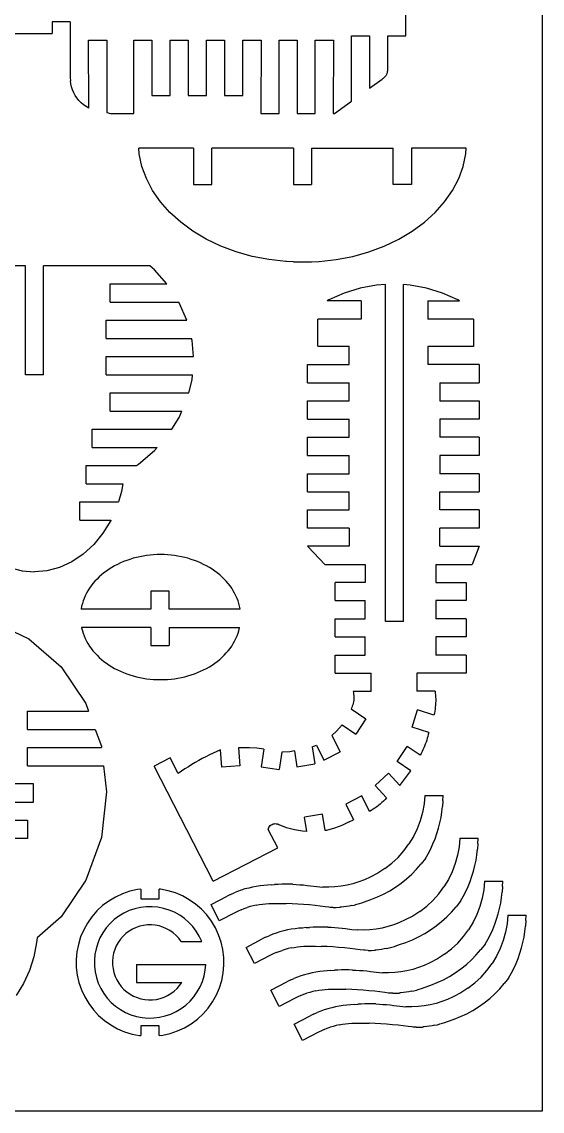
# Model space of a CAD drawing. Extents: x -2556 to 3065, y -2153 to 1951.
# Drawn here: x 2033 to 3065, y -2153 to 7 of the extents above; entities that cross this region are included whole.
import ezdxf

# ---------------------------------------------------------------- set-up
doc = ezdxf.new("R2010")
doc.units = 0
doc.header["$MEASUREMENT"] = 0
doc.layers.get('0').update_dxf_attribs({"linetype": 'CONTINUOUS'})

msp = doc.modelspace()

# ---------------------------------------------------------------- linework, layer by layer
for p, q in [((3065.4, 1951.1), (3065.4, -2152.7)), ((2795, -21.3), (2795, 42.5)), ((2129.6, 6.5), (2093.6, 6.5)), ((2093.6, 6.5), (2093.6, -16.6)), ((2129.6, 6.5), (2129.6, -103.9)), ((2020.2, -16.6), (2093.6, -16.6)), ((2687.1, -21.3), (2723.1, -21.3)), ((2687.1, -150.9), (2687.1, -21.3)), ((2723.1, -21.3), (2723.1, -124.9)), ((2759, -88.9), (2759, -21.3)), ((2759, -21.3), (2795, -21.3)), ((2165.9, -29.4), (2201.8, -29.4)), ((2166.1, -164.3), (2165.9, -29.4)), ((2201.8, -29.4), (2201.8, -172.8)), ((2255.6, -29.4), (2291.6, -29.4)), ((2255.6, -175.2), (2255.6, -29.4)), ((2291.6, -29.4), (2291.6, -139.2)), ((2327.6, -29.4), (2363.6, -29.4)), ((2327.6, -139.2), (2327.6, -29.4)), ((2363.6, -29.4), (2363.6, -139.2)), ((2399.5, -29.4), (2435.5, -29.4)), ((2399.5, -139.2), (2399.5, -29.4)), ((2435.5, -29.4), (2435.5, -139.2)), ((2472, -29.4), (2507.9, -29.4)), ((2472, -139.2), (2472, -29.4)), ((2507.9, -29.4), (2507.7, -175.1)), ((2543.6, -29.4), (2579.6, -29.4)), ((2543.6, -175.2), (2543.6, -29.4)), ((2579.6, -29.4), (2579.3, -175.1)), ((2615.2, -29.4), (2651.2, -29.4)), ((2615.2, -175.1), (2615.2, -29.4)), ((2651.2, -29.4), (2650.9, -175.1)), ((2129.6, -103.9), (2129.9, -110.1)), ((2723.1, -124.9), (2748.1, -106.8)), ((2748.1, -106.8), (2749.4, -105.9)), ((2749.4, -105.9), (2750.5, -105)), ((2750.5, -105), (2751.6, -104.1)), ((2751.6, -104.1), (2752.6, -103.2)), ((2752.6, -103.2), (2753.6, -102.2)), ((2753.6, -102.2), (2754.5, -101.2)), ((2754.5, -101.2), (2755.2, -100.2)), ((2755.2, -100.2), (2756, -99.2)), ((2756, -99.2), (2756.6, -98.2)), ((2756.6, -98.2), (2757.2, -97.1)), ((2757.2, -97.1), (2757.7, -96)), ((2757.7, -96), (2758.1, -94.9)), ((2758.1, -94.9), (2758.4, -93.7)), ((2758.4, -93.7), (2758.7, -92.6)), ((2758.7, -92.6), (2758.9, -91.4)), ((2758.9, -91.4), (2759, -90.2)), ((2759, -90.2), (2759, -88.9)), ((2130.7, -116.2), (2129.9, -110.1)), ((2132.1, -122.2), (2130.7, -116.2)), ((2134.1, -128.1), (2132.1, -122.2)), ((2136.5, -133.8), (2134.1, -128.1)), ((2139.5, -139.2), (2136.5, -133.8)), ((2142.9, -144.3), (2139.5, -139.2)), ((2146.8, -149.1), (2142.9, -144.3)), ((2151.1, -153.6), (2146.8, -149.1)), ((2291.6, -139.2), (2327.6, -139.2)), ((2363.6, -139.2), (2399.5, -139.2)), ((2435.5, -139.2), (2472, -139.2)), ((2653.6, -175.1), (2687.1, -150.9)), ((2155.8, -157.6), (2151.1, -153.6)), ((2160.8, -161.2), (2155.8, -157.6)), ((2166.1, -164.3), (2160.8, -161.2)), ((2201.8, -172.8), (2209.6, -175.2)), ((2209.6, -175.2), (2255.6, -175.2)), ((2507.7, -175.1), (2543.6, -175.2)), ((2579.3, -175.1), (2615.2, -175.1)), ((2650.9, -175.1), (2653.6, -175.1)), ((2374.1, -243.8), (2265.6, -243.8)), ((2266.4, -255), (2265.6, -243.8)), ((2271.7, -279.9), (2266.4, -255)), ((2374.1, -243.8), (2374.1, -315.8)), ((2572.1, -243.8), (2410.1, -243.8)), ((2410.1, -315.8), (2410.1, -243.8)), ((2572.1, -243.8), (2572.3, -315.5)), ((2608.1, -243.8), (2608, -315.5)), ((2608.1, -243.8), (2770.1, -243.8)), ((2770.1, -315.8), (2770.1, -243.8)), ((2914.7, -243.8), (2806.1, -243.8)), ((2806.1, -243.8), (2806.1, -315.8)), ((2908.5, -279.9), (2913.9, -255)), ((2913.9, -255), (2914.7, -243.8)), ((2280.6, -304.1), (2271.7, -279.9)), ((2899.7, -304.1), (2908.5, -279.9)), ((2292.8, -327.6), (2280.6, -304.1)), ((2374.1, -315.8), (2410.1, -315.8)), ((2572.3, -315.5), (2608, -315.5)), ((2806.1, -315.8), (2770.1, -315.8)), ((2887.4, -327.6), (2899.7, -304.1)), ((2308.4, -350), (2292.8, -327.6)), ((2871.9, -350), (2887.4, -327.6)), ((2327, -371), (2308.4, -350)), ((2853.3, -371), (2871.9, -350)), ((2348.5, -390.5), (2327, -371)), ((2831.8, -390.5), (2853.3, -371)), ((2372.7, -408.3), (2348.5, -390.5)), ((2399.3, -424.1), (2372.7, -408.3)), ((2781, -424.1), (2807.6, -408.3)), ((2807.6, -408.3), (2831.8, -390.5)), ((2428, -437.8), (2399.3, -424.1)), ((2752.3, -437.8), (2781, -424.1)), ((2458.4, -449.2), (2428, -437.8)), ((2490.4, -458.2), (2458.4, -449.2)), ((2689.9, -458.2), (2721.8, -449.2)), ((2721.8, -449.2), (2752.3, -437.8)), ((2523.4, -464.7), (2490.4, -458.2)), ((2557.2, -468.6), (2523.4, -464.7)), ((2558.1, -468.6), (2557.2, -468.6)), ((2572.1, -469.2), (2558.1, -468.6)), ((2572.1, -469.2), (2608.1, -469.2)), ((2608.1, -469.2), (2622.2, -468.6)), ((2622.2, -468.6), (2623.1, -468.6)), ((2623.1, -468.6), (2656.9, -464.7)), ((2656.9, -464.7), (2689.9, -458.2)), ((2040.8, -476.9), (1830, -476.9)), ((2040.8, -692.9), (2040.8, -476.9)), ((2287.6, -476.9), (2076.8, -476.9)), ((2076.8, -692.9), (2076.8, -476.9)), ((2296.9, -485), (2287.6, -476.9)), ((2321.1, -512.9), (2296.9, -485)), ((2208.8, -548.9), (2208.8, -512.9)), ((2208.8, -512.9), (2321.1, -512.9)), ((2737, -515), (2704.3, -521.1)), ((2754.6, -514), (2737, -515)), ((2754.6, -1182.3), (2754.6, -514)), ((2790.6, -1182.3), (2790.6, -514.2)), ((2803.4, -515), (2790.6, -514.2)), ((2836.1, -521.1), (2803.4, -515)), ((2672.6, -531), (2642.3, -544.7)), ((2704.3, -521.1), (2672.6, -531)), ((2867.8, -531), (2836.1, -521.1)), ((2898.1, -544.7), (2867.8, -531)), ((2208.8, -548.9), (2344.7, -548.9)), ((2345.6, -550.4), (2344.7, -548.9)), ((2360.5, -584.9), (2345.6, -550.4)), ((2642.3, -544.7), (2639.2, -546.7)), ((2706.6, -546.7), (2639.2, -546.7)), ((2706.6, -546.7), (2706.6, -582.7)), ((2838.6, -546.7), (2901.3, -546.7)), ((2838.6, -546.7), (2838.6, -582.7)), ((2901.3, -546.7), (2898.1, -544.7)), ((2706.6, -582.7), (2620.7, -582.7)), ((2620.7, -636.5), (2620.7, -582.7)), ((2929.3, -582.7), (2838.6, -582.7)), ((2929.3, -582.7), (2929.3, -636.7)), ((2200.9, -620.9), (2200.9, -584.9)), ((2200.9, -584.9), (2360.5, -584.9)), ((2200.9, -620.9), (2370, -620.9)), ((2371, -625), (2370, -620.9)), ((2373.7, -656.9), (2371, -625)), ((2620.7, -636.5), (2682.6, -636.5)), ((2682.6, -672.5), (2682.6, -636.5)), ((2838.6, -636.7), (2838.6, -672.7)), ((2929.3, -636.7), (2838.6, -636.7)), ((2200.9, -692.9), (2200.9, -656.9)), ((2200.9, -656.9), (2373.7, -656.9)), ((2599.9, -672.5), (2682.6, -672.5)), ((2599.9, -708.7), (2599.9, -672.5)), ((2940.6, -672.7), (2838.6, -672.7)), ((2940.6, -672.7), (2940.6, -708.7)), ((2076.8, -692.9), (2040.8, -692.9)), ((2200.9, -692.9), (2371.8, -692.9)), ((2364.4, -728.9), (2371, -702.8)), ((2371, -702.8), (2371.8, -692.9)), ((2599.9, -708.7), (2682.7, -708.7)), ((2682.7, -744.7), (2682.7, -708.7)), ((2862.6, -708.7), (2940.6, -708.7)), ((2862.6, -708.7), (2862.6, -744.7)), ((2208.8, -764.9), (2208.8, -728.9)), ((2208.8, -728.9), (2364.4, -728.9)), ((2599.9, -744.7), (2682.7, -744.7)), ((2599.9, -780.7), (2599.9, -744.7)), ((2862.6, -744.7), (2940.6, -744.7)), ((2940.6, -744.7), (2940.6, -780.7)), ((2208.8, -764.9), (2351, -764.9)), ((2330.7, -800.9), (2345.6, -777.4)), ((2345.6, -777.4), (2351, -764.9)), ((2599.9, -780.7), (2682.6, -780.7)), ((2682.6, -816.7), (2682.6, -780.7)), ((2862.6, -780.7), (2862.6, -816.7)), ((2940.6, -780.7), (2862.6, -780.7)), ((2172.8, -836.9), (2172.8, -800.9)), ((2172.8, -800.9), (2330.7, -800.9)), ((2599.9, -816.7), (2682.6, -816.7)), ((2599.9, -853.2), (2599.9, -816.7)), ((2940.6, -816.7), (2862.6, -816.7)), ((2940.6, -816.7), (2940.6, -853.2)), ((2172.8, -836.9), (2302, -836.9)), ((2296.9, -842.8), (2302, -836.9)), ((2264.9, -870.4), (2296.9, -842.8)), ((2599.9, -853.2), (2682.6, -853.2)), ((2682.6, -889.2), (2682.6, -853.2)), ((2862.6, -853.2), (2862.6, -889)), ((2940.6, -853.2), (2862.6, -853.2)), ((2160.8, -908.9), (2160.8, -872.9)), ((2160.8, -872.9), (2261, -872.9)), ((2261, -872.9), (2264.9, -870.4)), ((2599.9, -889.2), (2682.6, -889.2)), ((2599.9, -924.7), (2599.9, -889.2)), ((2940.6, -889), (2862.6, -889)), ((2940.6, -889), (2940.6, -924.7)), ((2160.8, -908.9), (2233.9, -908.9)), ((2231.2, -924.4), (2224.9, -944.9)), ((2233.9, -908.9), (2231.2, -924.4)), ((2599.9, -924.7), (2682.6, -924.7)), ((2682.6, -960.7), (2682.6, -924.7)), ((2862.6, -924.7), (2940.6, -924.7)), ((2862.6, -960.7), (2862.6, -924.7)), ((2148.8, -980.9), (2148.8, -944.9)), ((2148.8, -944.9), (2224.9, -944.9)), ((2599.9, -960.7), (2682.6, -960.7)), ((2599.9, -996.7), (2599.9, -960.7)), ((2940.6, -960.7), (2862.6, -960.7)), ((2940.6, -960.7), (2940.6, -996.7)), ((2148.8, -980.9), (2210.2, -980.9)), ((2209.8, -981.9), (2194.3, -1007.2)), ((2210.2, -980.9), (2209.8, -981.9)), ((2194.3, -1007.2), (2176.1, -1029.6)), ((2682.6, -996.7), (2599.9, -996.7)), ((2682.6, -996.7), (2682.6, -1032.7)), ((2862.6, -1032.7), (2862.6, -996.7)), ((2940.6, -996.7), (2862.6, -996.7)), ((2176.1, -1029.6), (2155.4, -1048.5)), ((2601.6, -1034), (2600.2, -1032.7)), ((2682.6, -1032.7), (2600.2, -1032.7)), ((2634.5, -1068.7), (2601.6, -1034)), ((2862.6, -1032.7), (2940.6, -1032.4)), ((2940.6, -1032.4), (2926.4, -1068.7)), ((2155.4, -1048.5), (2132.7, -1063.7)), ((2254.3, -1056.8), (2247.8, -1058.8)), ((2260.9, -1055.1), (2254.3, -1056.8)), ((2267.5, -1053.6), (2260.9, -1055.1)), ((2274.2, -1052.3), (2267.5, -1053.6)), ((2281, -1051.3), (2274.2, -1052.3)), ((2287.9, -1050.4), (2281, -1051.3)), ((2294.8, -1049.8), (2287.9, -1050.4)), ((2301.8, -1049.5), (2294.8, -1049.8)), ((2308.7, -1049.4), (2301.8, -1049.5)), ((2315.6, -1049.5), (2308.7, -1049.4)), ((2322.5, -1049.8), (2315.6, -1049.5)), ((2329.4, -1050.4), (2322.5, -1049.8)), ((2336.3, -1051.3), (2329.4, -1050.4)), ((2343.1, -1052.3), (2336.3, -1051.3)), ((2349.8, -1053.6), (2343.1, -1052.3)), ((2356.4, -1055.1), (2349.8, -1053.6)), ((2363, -1056.8), (2356.4, -1055.1)), ((2369.5, -1058.8), (2363, -1056.8)), ((2009, -1074.7), (2034.3, -1081.5)), ((2108.5, -1074.7), (2083.3, -1081.5)), ((2132.7, -1063.7), (2108.5, -1074.7)), ((2206.5, -1078.4), (2201.2, -1082)), ((2211.9, -1075), (2206.5, -1078.4)), ((2217.5, -1071.8), (2211.9, -1075)), ((2223.3, -1068.8), (2217.5, -1071.8)), ((2229.2, -1066), (2223.3, -1068.8)), ((2235.2, -1063.4), (2229.2, -1066)), ((2241.5, -1061), (2235.2, -1063.4)), ((2247.8, -1058.8), (2241.5, -1061)), ((2375.9, -1061), (2369.5, -1058.8)), ((2382.1, -1063.4), (2375.9, -1061)), ((2388.1, -1066), (2382.1, -1063.4)), ((2394, -1068.8), (2388.1, -1066)), ((2399.8, -1071.8), (2394, -1068.8)), ((2405.4, -1075), (2399.8, -1071.8)), ((2410.9, -1078.4), (2405.4, -1075)), ((2416.1, -1082), (2410.9, -1078.4)), ((2634.5, -1068.7), (2714.5, -1068.7)), ((2714.5, -1068.7), (2714.5, -1104.7)), ((2854.6, -1068.7), (2926.4, -1068.7)), ((2854.6, -1068.7), (2854.6, -1104.7)), ((2034.3, -1081.5), (2058.8, -1083.6)), ((2083.3, -1081.5), (2058.8, -1083.6)), ((2182.6, -1097.9), (2178.4, -1102.3)), ((2186.9, -1093.6), (2182.6, -1097.9)), ((2191.5, -1089.6), (2186.9, -1093.6)), ((2196.3, -1085.7), (2191.5, -1089.6)), ((2201.2, -1082), (2196.3, -1085.7)), ((2421.1, -1085.7), (2416.1, -1082)), ((2425.8, -1089.6), (2421.1, -1085.7)), ((2430.4, -1093.6), (2425.8, -1089.6)), ((2434.8, -1097.9), (2430.4, -1093.6)), ((2438.9, -1102.3), (2434.8, -1097.9)), ((2164.6, -1120.9), (2161.8, -1125.9)), ((2167.7, -1116.1), (2164.6, -1120.9)), ((2171, -1111.4), (2167.7, -1116.1)), ((2174.6, -1106.8), (2171, -1111.4)), ((2178.4, -1102.3), (2174.6, -1106.8)), ((2289.5, -1121.8), (2289.5, -1157.8)), ((2325.5, -1121.8), (2289.5, -1121.8)), ((2325.5, -1157.8), (2325.5, -1121.8)), ((2442.8, -1106.8), (2438.9, -1102.3)), ((2446.3, -1111.4), (2442.8, -1106.8)), ((2449.6, -1116.1), (2446.3, -1111.4)), ((2452.7, -1120.9), (2449.6, -1116.1)), ((2455.5, -1125.9), (2452.7, -1120.9)), ((2654.5, -1140.7), (2654.5, -1104.7)), ((2714.5, -1104.7), (2654.5, -1104.7)), ((2854.6, -1104.7), (2914.6, -1104.7)), ((2914.6, -1104.7), (2914.6, -1140.7)), ((2155.1, -1141.3), (2153.5, -1146.5)), ((2157.1, -1136.1), (2155.1, -1141.3)), ((2159.3, -1131), (2157.1, -1136.1)), ((2161.8, -1125.9), (2159.3, -1131)), ((2458, -1131), (2455.5, -1125.9)), ((2460.3, -1136.1), (2458, -1131)), ((2462.2, -1141.3), (2460.3, -1136.1)), ((2463.8, -1146.5), (2462.2, -1141.3)), ((2654.5, -1140.7), (2714.5, -1140.7)), ((2714.5, -1176.7), (2714.5, -1140.7)), ((2854.6, -1140.7), (2854.6, -1176.7)), ((2914.6, -1140.7), (2854.6, -1140.7)), ((2152.1, -1151.8), (2151.1, -1157.2)), ((2151.1, -1157.2), (2151.1, -1157.8)), ((2289.5, -1157.8), (2151.1, -1157.8)), ((2153.5, -1146.5), (2152.1, -1151.8)), ((2466.3, -1157.8), (2325.5, -1157.8)), ((2465.2, -1151.8), (2463.8, -1146.5)), ((2466.2, -1157.2), (2465.2, -1151.8)), ((2466.3, -1157.8), (2466.2, -1157.2)), ((1973.2, -1181.3), (2047.5, -1216.3)), ((2654.5, -1212.6), (2654.5, -1176.7)), ((2654.5, -1176.7), (2714.5, -1176.7)), ((2790.6, -1182.3), (2754.6, -1182.3)), ((2914.6, -1176.7), (2854.6, -1176.7)), ((2914.6, -1176.7), (2914.6, -1212.6)), ((2289.5, -1193.7), (2152.1, -1193.7)), ((2152.1, -1193.7), (2152.1, -1194.9)), ((2152.1, -1194.9), (2153.5, -1200.2)), ((2153.5, -1200.2), (2155.1, -1205.4)), ((2155.1, -1205.4), (2157.1, -1210.6)), ((2289.5, -1193.7), (2289.5, -1229.7)), ((2325.5, -1193.7), (2465.4, -1193.7)), ((2325.5, -1193.7), (2325.5, -1229.7)), ((2460.3, -1210.6), (2462.2, -1205.4)), ((2462.2, -1205.4), (2463.8, -1200.2)), ((2463.8, -1200.2), (2465.2, -1194.9)), ((2465.2, -1194.9), (2465.4, -1193.7)), ((2047.5, -1216.3), (2111.4, -1272)), ((2157.1, -1210.6), (2159.3, -1215.7)), ((2159.3, -1215.7), (2161.8, -1220.8)), ((2161.8, -1220.8), (2164.6, -1225.8)), ((2164.6, -1225.8), (2167.7, -1230.6)), ((2167.7, -1230.6), (2171, -1235.4)), ((2289.5, -1229.7), (2325.5, -1229.7)), ((2446.3, -1235.4), (2449.6, -1230.6)), ((2449.6, -1230.6), (2452.7, -1225.8)), ((2452.7, -1225.8), (2455.5, -1220.8)), ((2455.5, -1220.8), (2458, -1215.7)), ((2458, -1215.7), (2460.3, -1210.6)), ((2654.5, -1212.6), (2714.5, -1212.6)), ((2714.5, -1248.6), (2714.5, -1212.6)), ((2914.6, -1212.6), (2854.6, -1212.6)), ((2854.6, -1212.6), (2854.6, -1248.6)), ((2171, -1235.4), (2174.6, -1239.9)), ((2174.6, -1239.9), (2178.4, -1244.4)), ((2178.4, -1244.4), (2182.6, -1248.8)), ((2182.6, -1248.8), (2186.9, -1253.1)), ((2430.4, -1253.1), (2434.8, -1248.8)), ((2434.8, -1248.8), (2438.9, -1244.4)), ((2438.9, -1244.4), (2442.8, -1239.9)), ((2442.8, -1239.9), (2446.3, -1235.4)), ((2654.5, -1248.6), (2714.5, -1248.6)), ((2654.5, -1284.7), (2654.5, -1248.6)), ((2914.6, -1248.6), (2854.6, -1248.6)), ((2914.6, -1248.6), (2914.6, -1284.7)), ((2111.4, -1272), (2160.4, -1344.6)), ((2186.9, -1253.1), (2191.5, -1257.1)), ((2191.5, -1257.1), (2196.3, -1261)), ((2196.3, -1261), (2201.2, -1264.7)), ((2201.2, -1264.7), (2206.5, -1268.3)), ((2206.5, -1268.3), (2211.9, -1271.7)), ((2211.9, -1271.7), (2217.5, -1274.9)), ((2399.8, -1274.9), (2405.4, -1271.7)), ((2405.4, -1271.7), (2410.9, -1268.3)), ((2410.9, -1268.3), (2416.1, -1264.7)), ((2416.1, -1264.7), (2421.1, -1261)), ((2421.1, -1261), (2425.8, -1257.1)), ((2425.8, -1257.1), (2430.4, -1253.1)), ((2217.5, -1274.9), (2223.3, -1277.9)), ((2223.3, -1277.9), (2229.2, -1280.7)), ((2229.2, -1280.7), (2235.2, -1283.3)), ((2235.2, -1283.3), (2241.5, -1285.7)), ((2241.5, -1285.7), (2247.8, -1287.9)), ((2247.8, -1287.9), (2254.3, -1289.9)), ((2254.3, -1289.9), (2260.9, -1291.6)), ((2260.9, -1291.6), (2267.5, -1293.1)), ((2267.5, -1293.1), (2274.2, -1294.4)), ((2274.2, -1294.4), (2281, -1295.4)), ((2281, -1295.4), (2287.9, -1296.3)), ((2329.4, -1296.3), (2336.3, -1295.4)), ((2336.3, -1295.4), (2343.1, -1294.4)), ((2343.1, -1294.4), (2349.8, -1293.1)), ((2349.8, -1293.1), (2356.4, -1291.6)), ((2356.4, -1291.6), (2363, -1289.9)), ((2363, -1289.9), (2369.5, -1287.9)), ((2369.5, -1287.9), (2375.9, -1285.7)), ((2375.9, -1285.7), (2382.1, -1283.3)), ((2382.1, -1283.3), (2388.1, -1280.7)), ((2388.1, -1280.7), (2394, -1277.9)), ((2394, -1277.9), (2399.8, -1274.9)), ((2654.5, -1284.7), (2726.3, -1284.7)), ((2726.3, -1320.7), (2726.3, -1284.7)), ((2816.9, -1284.7), (2816.9, -1320.1)), ((2914.6, -1284.7), (2816.9, -1284.7)), ((2287.9, -1296.3), (2294.8, -1296.9)), ((2294.8, -1296.9), (2301.8, -1297.2)), ((2301.8, -1297.2), (2308.7, -1297.3)), ((2308.7, -1297.3), (2315.6, -1297.2)), ((2315.6, -1297.2), (2322.5, -1296.9)), ((2322.5, -1296.9), (2329.4, -1296.3)), ((2726.3, -1320.7), (2690.4, -1320.7)), ((2690.4, -1320.7), (2690.9, -1323.1)), ((2690.9, -1323.1), (2691.4, -1326)), ((2691.6, -1338.1), (2691.1, -1341.1)), ((2691.4, -1326), (2691.7, -1329.1)), ((2691.8, -1335.1), (2691.6, -1338.1)), ((2691.7, -1329.1), (2691.9, -1332.1)), ((2691.9, -1332.1), (2691.8, -1335.1)), ((2852.9, -1320.1), (2816.9, -1320.1)), ((2852.9, -1320.1), (2853.4, -1324)), ((2853.4, -1324), (2853.8, -1328)), ((2853.8, -1328), (2854, -1331.9)), ((2854, -1331.9), (2854.1, -1335.9)), ((2854.1, -1335.9), (2854.1, -1339.9)), ((2044.6, -1396), (2044.6, -1360)), ((2044.6, -1360), (2166, -1360)), ((2160.4, -1344.6), (2166, -1360)), ((2687.6, -1352.7), (2686.3, -1355.4)), ((2686.3, -1355.4), (2715.8, -1375.1)), ((2688.7, -1349.9), (2687.6, -1352.7)), ((2689.7, -1347), (2688.7, -1349.9)), ((2690.5, -1344.1), (2689.7, -1347)), ((2691.1, -1341.1), (2690.5, -1344.1)), ((2807.4, -1391.4), (2818.3, -1357.1)), ((2850.7, -1367.4), (2818.3, -1357.1)), ((2852.3, -1359.6), (2851.5, -1363.5)), ((2852.9, -1355.7), (2852.3, -1359.6)), ((2853.4, -1351.7), (2852.9, -1355.7)), ((2853.8, -1347.8), (2853.4, -1351.7)), ((2854, -1343.8), (2853.8, -1347.8)), ((2854.1, -1339.9), (2854, -1343.8)), ((2715.8, -1375.1), (2695.7, -1405.1)), ((2851.5, -1363.5), (2850.7, -1367.4)), ((2044.6, -1396), (2179.1, -1396)), ((2179.1, -1396), (2191.2, -1429.1)), ((2648.4, -1407.8), (2657.7, -1399.4)), ((2668.5, -1386.8), (2657.7, -1399.4)), ((2668.5, -1386.8), (2695.7, -1405.1)), ((2840.3, -1401.8), (2807.4, -1391.4)), ((2840.3, -1401.8), (2839.5, -1405.8)), ((2648.4, -1407.8), (2664.7, -1440.6)), ((2833.6, -1425.2), (2832.1, -1428.9)), ((2835, -1421.4), (2833.6, -1425.2)), ((2836.3, -1417.5), (2835, -1421.4)), ((2837.4, -1413.6), (2836.3, -1417.5)), ((2838.5, -1409.7), (2837.4, -1413.6)), ((2839.5, -1405.8), (2838.5, -1409.7)), ((2044.6, -1468), (2044.6, -1432)), ((2044.6, -1432), (2191.5, -1432)), ((2191.2, -1429.1), (2191.5, -1432)), ((2405.6, -1446.5), (2398.5, -1450.2)), ((2412.8, -1443), (2405.6, -1446.5)), ((2420, -1439.5), (2412.8, -1443)), ((2427.3, -1436.2), (2420, -1439.5)), ((2429.9, -1470.9), (2427.3, -1436.2)), ((2470.4, -1432.2), (2463.1, -1432.5)), ((2463.1, -1432.5), (2465.8, -1468.3)), ((2484.8, -1432.4), (2470.4, -1432.2)), ((2499.2, -1433.3), (2484.8, -1432.4)), ((2513.3, -1434.9), (2499.2, -1433.3)), ((2513.3, -1434.9), (2508.3, -1470.1)), ((2548.8, -1441.1), (2544, -1475.2)), ((2564.9, -1440.2), (2548.8, -1441.1)), ((2574, -1438.4), (2564.9, -1440.2)), ((2574, -1438.4), (2578.8, -1469.8)), ((2609.2, -1430.5), (2617.8, -1427.1)), ((2609.2, -1430.5), (2614.4, -1464.3)), ((2617.8, -1427.1), (2632.4, -1456.6)), ((2632.4, -1456.6), (2664.7, -1440.6)), ((2777.5, -1459.8), (2797.5, -1429.9)), ((2823.3, -1447.2), (2797.5, -1429.9)), ((2825.2, -1443.6), (2823.3, -1447.2)), ((2827.1, -1440), (2825.2, -1443.6)), ((2828.9, -1436.4), (2827.1, -1440)), ((2830.6, -1432.7), (2828.9, -1436.4)), ((2832.1, -1428.9), (2830.6, -1432.7)), ((2044.6, -1468), (2195.7, -1468)), ((2195.7, -1468), (2201.7, -1519.8)), ((2327.7, -1452.2), (2295.7, -1468.7)), ((2343.5, -1483), (2327.7, -1452.2)), ((2370.5, -1465.8), (2363.7, -1470)), ((2377.4, -1461.7), (2370.5, -1465.8)), ((2384.4, -1457.8), (2377.4, -1461.7)), ((2391.4, -1453.9), (2384.4, -1457.8)), ((2398.5, -1450.2), (2391.4, -1453.9)), ((2465.8, -1468.3), (2429.9, -1470.9)), ((2578.8, -1469.8), (2614.4, -1464.3)), ((2805, -1478.3), (2777.5, -1459.8)), ((2412.8, -1696.7), (2295.7, -1468.7)), ((2350.2, -1478.6), (2343.5, -1483)), ((2356.9, -1474.2), (2350.2, -1478.6)), ((2363.7, -1470), (2356.9, -1474.2)), ((2508.3, -1470.1), (2544, -1475.2)), ((2734.1, -1506.9), (2760.7, -1482.6)), ((2782.8, -1506.9), (2760.7, -1482.6)), ((2782.8, -1506.9), (2805, -1478.3)), ((2056.6, -1504), (1912.6, -1504)), ((2056.6, -1540), (2056.6, -1504)), ((2756.7, -1531.7), (2734.1, -1506.9)), ((2201.7, -1519.8), (2191.2, -1610.4)), ((2707.9, -1527.8), (2675.7, -1543.8)), ((2723.1, -1558.5), (2707.9, -1527.8)), ((2756.7, -1531.7), (2753.7, -1534.9)), ((2832.7, -1526.7), (2831.2, -1543.7)), ((2832.7, -1526.7), (2868.7, -1526.7)), ((2868.5, -1537.7), (2868.7, -1526.7)), ((1912.6, -1540), (2056.6, -1540)), ((2675.7, -1543.8), (2691.1, -1575)), ((2730.1, -1554.2), (2726.4, -1556.5)), ((2733.7, -1551.8), (2730.1, -1554.2)), ((2737.3, -1549.2), (2733.7, -1551.8)), ((2740.7, -1546.6), (2737.3, -1549.2)), ((2744.1, -1543.8), (2740.7, -1546.6)), ((2747.4, -1540.9), (2744.1, -1543.8)), ((2750.6, -1538), (2747.4, -1540.9)), ((2753.7, -1534.9), (2750.6, -1538)), ((2831.2, -1543.7), (2828.1, -1560.6)), ((2866.5, -1559.5), (2867.7, -1548.6)), ((2868.5, -1537.7), (2867.7, -1548.6)), ((1912.6, -1576), (2044.6, -1576)), ((2044.6, -1576), (2044.6, -1612)), ((2629.7, -1564.2), (2594.2, -1569.6)), ((2598.6, -1598.5), (2594.2, -1569.6)), ((2634.7, -1596.4), (2629.7, -1564.2)), ((2682.7, -1579.3), (2691.1, -1575)), ((2726.4, -1556.5), (2723.1, -1558.5)), ((2828.1, -1560.6), (2823.6, -1577)), ((2862.5, -1581), (2864.8, -1570.3)), ((2864.8, -1570.3), (2866.5, -1559.5)), ((2522.2, -1594.5), (2522.7, -1592.4)), ((2540.9, -1630.9), (2522.2, -1594.5)), ((2522.7, -1592.4), (2523.5, -1590.3)), ((2523.5, -1590.3), (2524.6, -1588.4)), ((2524.6, -1588.4), (2526, -1586.7)), ((2526, -1586.7), (2527.7, -1585.3)), ((2527.7, -1585.3), (2529.6, -1584.1)), ((2529.6, -1584.1), (2531.6, -1583.3)), ((2531.6, -1583.3), (2533.7, -1582.8)), ((2533.7, -1582.8), (2535.9, -1582.6)), ((2535.9, -1582.6), (2538.1, -1582.8)), ((2538.1, -1582.8), (2540.3, -1583.3)), ((2540.3, -1583.3), (2542.3, -1584.2)), ((2543.5, -1584.9), (2542.3, -1584.2)), ((2558.5, -1590.8), (2543.5, -1584.9)), ((2573.9, -1595.2), (2558.5, -1590.8)), ((2589.8, -1597.9), (2573.9, -1595.2)), ((2598.6, -1598.5), (2589.8, -1597.9)), ((2637.8, -1596), (2634.7, -1596.4)), ((2653.3, -1592), (2637.8, -1596)), ((2668.3, -1586.5), (2653.3, -1592)), ((2682.7, -1579.3), (2668.3, -1586.5)), ((2817.5, -1593), (2810, -1608.4)), ((2823.6, -1577), (2817.5, -1593)), ((2856.6, -1602.1), (2859.8, -1591.6)), ((2859.8, -1591.6), (2862.5, -1581)), ((2044.6, -1612), (1912.6, -1612)), ((2191.2, -1610.4), (2160.4, -1694.9)), ((2810, -1608.4), (2801.1, -1623)), ((2848.8, -1622.6), (2853, -1612.5)), ((2853, -1612.5), (2856.6, -1602.1)), ((2902.2, -1611.6), (2900.7, -1628.7)), ((2902.2, -1611.6), (2938.2, -1611.6)), ((2937.9, -1622.6), (2938.2, -1611.6)), ((2412.8, -1696.7), (2540.9, -1630.9)), ((2779.5, -1649.5), (2790.9, -1636.7)), ((2790.9, -1636.7), (2801.1, -1623)), ((2839.2, -1642.3), (2844.3, -1632.6)), ((2844.3, -1632.6), (2848.8, -1622.6)), ((2900.7, -1628.7), (2897.6, -1645.5)), ((2935.9, -1644.4), (2937.2, -1633.5)), ((2937.9, -1622.6), (2937.2, -1633.5)), ((2753.5, -1671.6), (2767, -1661.2)), ((2779.5, -1649.5), (2767, -1661.2)), ((2816.3, -1672.9), (2825.3, -1662.6)), ((2833.8, -1651.8), (2825.3, -1662.6)), ((2833.8, -1651.8), (2839.2, -1642.3)), ((2893, -1662), (2886.9, -1678)), ((2897.6, -1645.5), (2893, -1662)), ((2932, -1666), (2934.2, -1655.2)), ((2934.2, -1655.2), (2935.9, -1644.4)), ((2739.1, -1680.8), (2723.9, -1688.7)), ((2753.5, -1671.6), (2739.1, -1680.8)), ((2796.5, -1691.9), (2806.7, -1682.7)), ((2806.7, -1682.7), (2816.3, -1672.9)), ((2886.9, -1678), (2879.4, -1693.3)), ((2926.1, -1687.1), (2929.3, -1676.6)), ((2929.3, -1676.6), (2932, -1666)), ((2160.4, -1694.9), (2111.4, -1767.5)), ((2505.8, -1706), (2498.3, -1707.1)), ((2513.4, -1705.2), (2505.8, -1706)), ((2520.5, -1704.6), (2513.4, -1705.2)), ((2527.7, -1704), (2520.5, -1704.6)), ((2527.7, -1704), (2534.8, -1703.5)), ((2542, -1703.1), (2534.8, -1703.5)), ((2549.1, -1702.9), (2542, -1703.1)), ((2556.3, -1702.8), (2549.1, -1702.9)), ((2563.4, -1702.8), (2556.3, -1702.8)), ((2570.6, -1703), (2563.4, -1702.8)), ((2570.6, -1703), (2577.7, -1703.3)), ((2577.7, -1703.3), (2584.8, -1703.7)), ((2584.8, -1703.7), (2592, -1704.3)), ((2592, -1704.3), (2599.1, -1705)), ((2599.1, -1705), (2606.2, -1705.8)), ((2606.2, -1705.8), (2618.2, -1707.5)), ((2678.3, -1704.7), (2666.4, -1706.8)), ((2690.1, -1701.8), (2678.3, -1704.7)), ((2701.6, -1698.1), (2690.1, -1701.8)), ((2712.9, -1693.8), (2701.6, -1698.1)), ((2723.9, -1688.7), (2712.9, -1693.8)), ((2774.6, -1708.4), (2785.8, -1700.4)), ((2785.8, -1700.4), (2796.5, -1691.9)), ((2879.4, -1693.3), (2870.5, -1707.9)), ((2918.3, -1707.5), (2922.4, -1697.4)), ((2922.4, -1697.4), (2926.1, -1687.1)), ((2951.1, -1696.6), (2949.6, -1713.6)), ((2951.1, -1696.6), (2987.1, -1696.6)), ((2986.9, -1707.5), (2987.1, -1696.6)), ((2233.1, -1721.7), (2219.2, -1728.2)), ((2247.6, -1716.8), (2233.1, -1721.7)), ((2262.6, -1713.3), (2247.6, -1716.8)), ((2269.7, -1712.5), (2262.6, -1713.3)), ((2269.7, -1712.5), (2269.7, -1731.7)), ((2305.7, -1731.7), (2305.7, -1712.6)), ((2308.4, -1712.6), (2305.7, -1712.6)), ((2323.5, -1715.6), (2308.4, -1712.6)), ((2338.1, -1720.1), (2323.5, -1715.6)), ((2352.2, -1726.1), (2338.1, -1720.1)), ((2365.6, -1733.6), (2352.2, -1726.1)), ((2408.7, -1743.2), (2440.8, -1726.2)), ((2447.4, -1723), (2440.8, -1726.2)), ((2447.4, -1723), (2454.3, -1719.9)), ((2461.4, -1717.1), (2454.3, -1719.9)), ((2468.6, -1714.5), (2461.4, -1717.1)), ((2475.9, -1712.2), (2468.6, -1714.5)), ((2483.3, -1710.3), (2475.9, -1712.2)), ((2490.8, -1708.5), (2483.3, -1710.3)), ((2498.3, -1707.1), (2490.8, -1708.5)), ((2618.2, -1707.5), (2630.2, -1708.5)), ((2642.3, -1708.7), (2630.2, -1708.5)), ((2654.4, -1708.1), (2642.3, -1708.7)), ((2666.4, -1706.8), (2654.4, -1708.1)), ((2738.5, -1728), (2750.9, -1722.2)), ((2750.9, -1722.2), (2762.9, -1715.6)), ((2762.9, -1715.6), (2774.6, -1708.4)), ((2849, -1734.4), (2860.4, -1721.7)), ((2860.4, -1721.7), (2870.5, -1707.9)), ((2903.2, -1736.7), (2908.7, -1727.2)), ((2908.7, -1727.2), (2913.7, -1717.5)), ((2913.7, -1717.5), (2918.3, -1707.5)), ((2949.6, -1713.6), (2946.5, -1730.4)), ((2984.9, -1729.3), (2986.1, -1718.5)), ((2986.9, -1707.5), (2986.1, -1718.5)), ((2193.8, -1745.3), (2182.5, -1755.7)), ((2206, -1736.1), (2193.8, -1745.3)), ((2219.2, -1728.2), (2206, -1736.1)), ((2268.8, -1748.9), (2257.5, -1751.4)), ((2280.2, -1747.5), (2268.8, -1748.9)), ((2269.7, -1731.7), (2305.7, -1731.7)), ((2291.8, -1747.3), (2280.2, -1747.5)), ((2303.3, -1748.3), (2291.8, -1747.3)), ((2314.7, -1750.6), (2303.3, -1748.3)), ((2378.2, -1742.4), (2365.6, -1733.6)), ((2389.7, -1752.5), (2378.2, -1742.4)), ((2425.1, -1775.2), (2408.7, -1743.2)), ((2474.3, -1751.2), (2480.2, -1749.1)), ((2486.1, -1747.2), (2480.2, -1749.1)), ((2492.1, -1745.6), (2486.1, -1747.2)), ((2498.2, -1744.2), (2492.1, -1745.6)), ((2498.2, -1744.2), (2504.4, -1743)), ((2504.4, -1743), (2510.5, -1742.1)), ((2510.5, -1742.1), (2516.8, -1741.4)), ((2516.8, -1741.4), (2523, -1741)), ((2523, -1741), (2529.2, -1740.8)), ((2529.2, -1740.8), (2534.9, -1740.7)), ((2534.9, -1740.7), (2546.4, -1740.8)), ((2546.4, -1740.8), (2557.9, -1741)), ((2569.3, -1741.5), (2557.9, -1741)), ((2580.7, -1742.1), (2569.3, -1741.5)), ((2592.2, -1742.9), (2580.7, -1742.1)), ((2603.6, -1743.9), (2592.2, -1742.9)), ((2615, -1745.1), (2603.6, -1743.9)), ((2634.8, -1747.8), (2615, -1745.1)), ((2642.3, -1748.6), (2634.8, -1747.8)), ((2644.7, -1748.8), (2642.3, -1748.6)), ((2650.9, -1749), (2644.7, -1748.8)), ((2650.9, -1749), (2657.1, -1749)), ((2657.1, -1749), (2663.3, -1748.6)), ((2663.3, -1748.6), (2664.6, -1748.5)), ((2666.7, -1748.4), (2664.6, -1748.5)), ((2672, -1747.8), (2666.7, -1748.4)), ((2677.2, -1747.1), (2672, -1747.8)), ((2682.4, -1746.2), (2677.2, -1747.1)), ((2687.6, -1745.2), (2682.4, -1746.2)), ((2687.6, -1745.2), (2692.7, -1744)), ((2692.7, -1744), (2697.8, -1742.6)), ((2697.8, -1742.6), (2702.8, -1741.1)), ((2702.8, -1741.1), (2707.8, -1739.4)), ((2707.8, -1739.4), (2712.8, -1737.5)), ((2712.8, -1737.5), (2725.8, -1733.2)), ((2725.8, -1733.2), (2738.5, -1728)), ((2822.9, -1756.6), (2836.5, -1746.1)), ((2849, -1734.4), (2836.5, -1746.1)), ((2885.7, -1757.9), (2894.8, -1747.6)), ((2903.2, -1736.7), (2894.8, -1747.6)), ((2941.9, -1746.9), (2935.9, -1762.9)), ((2946.5, -1730.4), (2941.9, -1746.9)), ((2980.9, -1750.9), (2983.1, -1740.2)), ((2983.1, -1740.2), (2984.9, -1729.3)), ((2111.4, -1767.5), (2063.7, -1809.1)), ((2172.4, -1767.3), (2163.6, -1779.8)), ((2182.5, -1755.7), (2172.4, -1767.3)), ((2226.1, -1766), (2216.9, -1772.9)), ((2236.1, -1760.1), (2226.1, -1766)), ((2246.5, -1755.2), (2236.1, -1760.1)), ((2257.5, -1751.4), (2246.5, -1755.2)), ((2325.7, -1754), (2314.7, -1750.6)), ((2336.4, -1758.5), (2325.7, -1754)), ((2346.5, -1764.1), (2336.4, -1758.5)), ((2355.9, -1770.8), (2346.5, -1764.1)), ((2364.6, -1778.4), (2355.9, -1770.8)), ((2400.2, -1763.7), (2389.7, -1752.5)), ((2409.4, -1776), (2400.2, -1763.7)), ((2457.1, -1758.8), (2425.1, -1775.2)), ((2462.8, -1756), (2457.1, -1758.8)), ((2468.5, -1753.5), (2462.8, -1756)), ((2468.5, -1753.5), (2474.3, -1751.2)), ((2808.5, -1765.8), (2793.3, -1773.6)), ((2822.9, -1756.6), (2808.5, -1765.8)), ((2865.9, -1776.8), (2876.1, -1767.6)), ((2876.1, -1767.6), (2885.7, -1757.9)), ((2935.9, -1762.9), (2928.3, -1778.3)), ((2975, -1772), (2978.2, -1761.5)), ((2978.2, -1761.5), (2980.9, -1750.9)), ((2997.4, -1763.9), (2995.9, -1781)), ((2997.4, -1763.9), (3033.4, -1763.9)), ((3033.2, -1774.9), (3033.4, -1763.9)), ((2163.6, -1779.8), (2156.2, -1793.2)), ((2200.8, -1789.5), (2194.1, -1799)), ((2208.4, -1780.8), (2200.8, -1789.5)), ((2216.9, -1772.9), (2208.4, -1780.8)), ((2252.9, -1791.9), (2246.2, -1795.9)), ((2260, -1788.6), (2252.9, -1791.9)), ((2267.4, -1786.1), (2260, -1788.6)), ((2274.9, -1784.4), (2267.4, -1786.1)), ((2282.7, -1783.4), (2274.9, -1784.4)), ((2290.5, -1783.3), (2282.7, -1783.4)), ((2298.2, -1784), (2290.5, -1783.3)), ((2305.9, -1785.5), (2298.2, -1784)), ((2313.3, -1787.8), (2305.9, -1785.5)), ((2320.5, -1790.9), (2313.3, -1787.8)), ((2327.3, -1794.7), (2320.5, -1790.9)), ((2372.5, -1786.9), (2364.6, -1778.4)), ((2379.5, -1796.1), (2372.5, -1786.9)), ((2417.3, -1789.2), (2409.4, -1776)), ((2423.7, -1803.1), (2417.3, -1789.2)), ((2567.7, -1792.1), (2560.2, -1793.5)), ((2575.3, -1790.9), (2567.7, -1792.1)), ((2582.9, -1790.1), (2575.3, -1790.9)), ((2590, -1789.6), (2582.9, -1790.1)), ((2597.1, -1788.9), (2590, -1789.6)), ((2597.1, -1788.9), (2604.2, -1788.5)), ((2611.4, -1788.1), (2604.2, -1788.5)), ((2618.5, -1787.8), (2611.4, -1788.1)), ((2625.7, -1787.7), (2618.5, -1787.8)), ((2632.8, -1787.8), (2625.7, -1787.7)), ((2640, -1787.9), (2632.8, -1787.8)), ((2640, -1787.9), (2647.1, -1788.2)), ((2647.1, -1788.2), (2654.3, -1788.7)), ((2654.3, -1788.7), (2661.4, -1789.2)), ((2661.4, -1789.2), (2668.5, -1789.9)), ((2668.5, -1789.9), (2675.6, -1790.7)), ((2675.6, -1790.7), (2687.6, -1792.5)), ((2735.9, -1791.7), (2723.8, -1793.1)), ((2747.8, -1789.6), (2735.9, -1791.7)), ((2759.5, -1786.7), (2747.8, -1789.6)), ((2771.1, -1783.1), (2759.5, -1786.7)), ((2782.4, -1778.7), (2771.1, -1783.1)), ((2793.3, -1773.6), (2782.4, -1778.7)), ((2844, -1793.3), (2855.2, -1785.4)), ((2855.2, -1785.4), (2865.9, -1776.8)), ((2928.3, -1778.3), (2919.5, -1792.9)), ((2967.2, -1792.5), (2971.3, -1782.3)), ((2971.3, -1782.3), (2975, -1772)), ((2995.9, -1781), (2992.8, -1797.8)), ((3031.2, -1796.7), (3032.4, -1785.8)), ((3033.2, -1774.9), (3032.4, -1785.8)), ((2063.7, -1809.1), (2062.9, -1818.3)), ((2150.1, -1807.3), (2145.6, -1822)), ((2156.2, -1793.2), (2150.1, -1807.3)), ((2188.5, -1809.1), (2184, -1819.7)), ((2194.1, -1799), (2188.5, -1809.1)), ((2229.2, -1811.8), (2224.7, -1818.1)), ((2234.3, -1805.9), (2229.2, -1811.8)), ((2240, -1800.6), (2234.3, -1805.9)), ((2246.2, -1795.9), (2240, -1800.6)), ((2333.7, -1799.1), (2327.3, -1794.7)), ((2339.5, -1804.3), (2333.7, -1799.1)), ((2344.8, -1810), (2339.5, -1804.3)), ((2349.5, -1816.2), (2344.8, -1810)), ((2385.4, -1806), (2379.5, -1796.1)), ((2390.3, -1816.2), (2385.4, -1806)), ((2428.7, -1817.6), (2423.7, -1803.1)), ((2478.1, -1828.1), (2510.2, -1811.1)), ((2516.8, -1807.9), (2510.2, -1811.1)), ((2516.8, -1807.9), (2523.8, -1804.8)), ((2530.9, -1802), (2523.8, -1804.8)), ((2538.1, -1799.5), (2530.9, -1802)), ((2545.4, -1797.2), (2538.1, -1799.5)), ((2552.8, -1795.2), (2545.4, -1797.2)), ((2560.2, -1793.5), (2552.8, -1795.2)), ((2687.6, -1792.5), (2699.7, -1793.4)), ((2711.8, -1793.6), (2699.7, -1793.4)), ((2723.8, -1793.1), (2711.8, -1793.6)), ((2795.2, -1818.1), (2807.9, -1813)), ((2807.9, -1813), (2820.3, -1807.1)), ((2820.3, -1807.1), (2832.4, -1800.6)), ((2832.4, -1800.6), (2844, -1793.3)), ((2897.9, -1819.4), (2909.3, -1806.6)), ((2909.3, -1806.6), (2919.5, -1792.9)), ((2952.1, -1821.7), (2957.6, -1812.2)), ((2957.6, -1812.2), (2962.6, -1802.4)), ((2962.6, -1802.4), (2967.2, -1792.5)), ((2992.8, -1797.8), (2988.2, -1814.3)), ((3027.2, -1818.3), (3029.4, -1807.5)), ((3029.4, -1807.5), (3031.2, -1796.7)), ((2062.9, -1818.3), (2057.2, -1846.4)), ((2145.6, -1822), (2142.7, -1837)), ((2180.6, -1830.8), (2178.4, -1842.1)), ((2184, -1819.7), (2180.6, -1830.8)), ((2217.8, -1832.1), (2215.5, -1839.6)), ((2220.9, -1824.9), (2217.8, -1832.1)), ((2224.7, -1818.1), (2220.9, -1824.9)), ((2349.5, -1816.2), (2390.3, -1816.2)), ((2432.1, -1832.5), (2428.7, -1817.6)), ((2433.9, -1847.8), (2432.1, -1832.5)), ((2494.6, -1860.2), (2478.1, -1828.1)), ((2543.7, -1836.1), (2549.6, -1834)), ((2555.6, -1832.2), (2549.6, -1834)), ((2561.6, -1830.5), (2555.6, -1832.2)), ((2567.7, -1829.1), (2561.6, -1830.5)), ((2567.7, -1829.1), (2573.8, -1828)), ((2573.8, -1828), (2580, -1827)), ((2580, -1827), (2586.2, -1826.4)), ((2586.2, -1826.4), (2592.4, -1825.9)), ((2592.4, -1825.9), (2598.7, -1825.7)), ((2598.7, -1825.7), (2604.4, -1825.6)), ((2604.4, -1825.6), (2615.8, -1825.7)), ((2615.8, -1825.7), (2627.3, -1826)), ((2638.7, -1826.4), (2627.3, -1826)), ((2650.2, -1827.1), (2638.7, -1826.4)), ((2661.6, -1827.9), (2650.2, -1827.1)), ((2673, -1828.9), (2661.6, -1827.9)), ((2684.4, -1830.1), (2673, -1828.9)), ((2704.2, -1832.7), (2684.4, -1830.1)), ((2711.7, -1833.5), (2704.2, -1832.7)), ((2714.2, -1833.7), (2711.7, -1833.5)), ((2720.4, -1833.9), (2714.2, -1833.7)), ((2720.4, -1833.9), (2726.6, -1833.9)), ((2726.6, -1833.9), (2732.7, -1833.6)), ((2732.7, -1833.6), (2734.1, -1833.4)), ((2736.2, -1833.3), (2734.1, -1833.4)), ((2741.4, -1832.7), (2736.2, -1833.3)), ((2746.6, -1832), (2741.4, -1832.7)), ((2751.8, -1831.1), (2746.6, -1832)), ((2757, -1830.1), (2751.8, -1831.1)), ((2757, -1830.1), (2762.1, -1828.9)), ((2762.1, -1828.9), (2767.2, -1827.5)), ((2767.2, -1827.5), (2772.3, -1826)), ((2772.3, -1826), (2777.3, -1824.3)), ((2777.3, -1824.3), (2782.2, -1822.5)), ((2782.2, -1822.5), (2795.2, -1818.1)), ((2871.9, -1841.5), (2885.4, -1831)), ((2897.9, -1819.4), (2885.4, -1831)), ((2934.7, -1842.8), (2943.7, -1832.5)), ((2952.1, -1821.7), (2943.7, -1832.5)), ((2982.2, -1830.3), (2974.7, -1845.6)), ((2988.2, -1814.3), (2982.2, -1830.3)), ((3021.3, -1839.4), (3024.5, -1828.9)), ((3024.5, -1828.9), (3027.2, -1818.3)), ((2057.2, -1846.4), (2048.5, -1873.6)), ((2142.7, -1837), (2141.3, -1852.3)), ((2141.3, -1852.3), (2141.5, -1867.6)), ((2178.4, -1842.1), (2177.3, -1853.6)), ((2177.3, -1853.6), (2177.5, -1865.2)), ((2214, -1847.2), (2213.3, -1855)), ((2213.3, -1855), (2213.5, -1862.8)), ((2215.5, -1839.6), (2214, -1847.2)), ((2434.2, -1863.1), (2433.9, -1847.8)), ((2526.6, -1843.7), (2494.6, -1860.2)), ((2532.2, -1840.9), (2526.6, -1843.7)), ((2537.9, -1838.4), (2532.2, -1840.9)), ((2537.9, -1838.4), (2543.7, -1836.1)), ((2857.5, -1850.7), (2842.3, -1858.6)), ((2871.9, -1841.5), (2857.5, -1850.7)), ((2914.9, -1861.7), (2925, -1852.6)), ((2925, -1852.6), (2934.7, -1842.8)), ((2974.7, -1845.6), (2965.8, -1860.2)), ((3013.5, -1859.9), (3017.7, -1849.7)), ((3017.7, -1849.7), (3021.3, -1839.4)), ((2048.5, -1873.6), (2036.9, -1899.3)), ((2141.5, -1867.6), (2143.4, -1882.9)), ((2177.5, -1865.2), (2178.9, -1876.7)), ((2178.9, -1876.7), (2181.5, -1888)), ((2213.5, -1862.8), (2214.4, -1870.5)), ((2214.4, -1870.5), (2216.1, -1878.1)), ((2216.1, -1878.1), (2218.7, -1885.5)), ((2261.2, -1861.8), (2398.1, -1861.8)), ((2261.2, -1861.8), (2261.2, -1897.8)), ((2394.9, -1884.6), (2397.1, -1873.3)), ((2397.1, -1873.3), (2398.1, -1861.8)), ((2429.8, -1893.4), (2432.8, -1878.4)), ((2432.8, -1878.4), (2434.2, -1863.1)), ((2609.2, -1878.4), (2601.7, -1880.1)), ((2616.7, -1877), (2609.2, -1878.4)), ((2624.2, -1875.9), (2616.7, -1877)), ((2631.8, -1875), (2624.2, -1875.9)), ((2638.9, -1874.5), (2631.8, -1875)), ((2646, -1873.9), (2638.9, -1874.5)), ((2646, -1873.9), (2653.2, -1873.4)), ((2660.3, -1873), (2653.2, -1873.4)), ((2667.5, -1872.8), (2660.3, -1873)), ((2674.6, -1872.7), (2667.5, -1872.8)), ((2681.8, -1872.7), (2674.6, -1872.7)), ((2688.9, -1872.9), (2681.8, -1872.7)), ((2688.9, -1872.9), (2696.1, -1873.2)), ((2696.1, -1873.2), (2703.2, -1873.6)), ((2703.2, -1873.6), (2710.4, -1874.1)), ((2710.4, -1874.1), (2717.5, -1874.8)), ((2717.5, -1874.8), (2724.6, -1875.7)), ((2724.6, -1875.7), (2736.5, -1877.4)), ((2736.5, -1877.4), (2748.6, -1878.4)), ((2760.7, -1878.6), (2748.6, -1878.4)), ((2772.8, -1878), (2760.7, -1878.6)), ((2784.8, -1876.7), (2772.8, -1878)), ((2796.7, -1874.5), (2784.8, -1876.7)), ((2808.5, -1871.7), (2796.7, -1874.5)), ((2820, -1868), (2808.5, -1871.7)), ((2831.3, -1863.7), (2820, -1868)), ((2842.3, -1858.6), (2831.3, -1863.7)), ((2881.3, -1885.5), (2893, -1878.2)), ((2893, -1878.2), (2904.1, -1870.3)), ((2904.1, -1870.3), (2914.9, -1861.7)), ((2944.2, -1886.8), (2955.6, -1874)), ((2955.6, -1874), (2965.8, -1860.2)), ((3003.9, -1879.6), (3009, -1869.8)), ((3009, -1869.8), (3013.5, -1859.9)), ((2036.9, -1899.3), (2022.6, -1923.1)), ((2143.4, -1882.9), (2146.8, -1897.8)), ((2146.8, -1897.8), (2151.8, -1912.3)), ((2181.5, -1888), (2185.2, -1898.9)), ((2185.2, -1898.9), (2190.1, -1909.4)), ((2218.7, -1885.5), (2221.9, -1892.5)), ((2221.9, -1892.5), (2225.9, -1899.2)), ((2225.9, -1899.2), (2230.6, -1905.4)), ((2261.2, -1897.8), (2350.8, -1897.8)), ((2346.3, -1903.7), (2350.8, -1897.8)), ((2386.9, -1906.3), (2391.5, -1895.7)), ((2391.5, -1895.7), (2394.9, -1884.6)), ((2425.3, -1908.1), (2429.8, -1893.4)), ((2527.1, -1913.1), (2559.2, -1896.1)), ((2565.7, -1892.9), (2559.2, -1896.1)), ((2565.7, -1892.9), (2572.7, -1889.8)), ((2579.8, -1886.9), (2572.7, -1889.8)), ((2587, -1884.4), (2579.8, -1886.9)), ((2594.3, -1882.1), (2587, -1884.4)), ((2601.7, -1880.1), (2594.3, -1882.1)), ((2844.2, -1903), (2856.9, -1897.9)), ((2856.9, -1897.9), (2869.3, -1892.1)), ((2869.3, -1892.1), (2881.3, -1885.5)), ((2918.2, -1908.9), (2931.7, -1898.4)), ((2944.2, -1886.8), (2931.7, -1898.4)), ((2981, -1910.2), (2990, -1899.9)), ((2998.5, -1889), (2990, -1899.9)), ((2998.5, -1889), (3003.9, -1879.6)), ((2151.8, -1912.3), (2158.2, -1926.3)), ((2190.1, -1909.4), (2196, -1919.3)), ((2196, -1919.3), (2203, -1928.6)), ((2230.6, -1905.4), (2235.9, -1911.2)), ((2235.9, -1911.2), (2241.8, -1916.3)), ((2241.8, -1916.3), (2248.2, -1920.8)), ((2248.2, -1920.8), (2255, -1924.6)), ((2322.6, -1923.5), (2329.2, -1919.5)), ((2329.2, -1919.5), (2335.5, -1914.8)), ((2335.5, -1914.8), (2341.2, -1909.5)), ((2341.2, -1909.5), (2346.3, -1903.7)), ((2374.7, -1925.9), (2381.3, -1916.4)), ((2381.3, -1916.4), (2386.9, -1906.3)), ((2419.3, -1922.2), (2425.3, -1908.1)), ((2543.5, -1945.1), (2527.1, -1913.1)), ((2586.8, -1923.3), (2592.6, -1921)), ((2592.6, -1921), (2598.5, -1919)), ((2604.5, -1917.1), (2598.5, -1919)), ((2610.5, -1915.5), (2604.5, -1917.1)), ((2616.6, -1914.1), (2610.5, -1915.5)), ((2616.6, -1914.1), (2622.7, -1912.9)), ((2622.7, -1912.9), (2628.9, -1912)), ((2628.9, -1912), (2635.1, -1911.3)), ((2635.1, -1911.3), (2641.4, -1910.8)), ((2641.4, -1910.8), (2647.6, -1910.6)), ((2647.6, -1910.6), (2653.3, -1910.6)), ((2653.3, -1910.6), (2664.8, -1910.7)), ((2664.8, -1910.7), (2676.2, -1910.9)), ((2687.7, -1911.4), (2676.2, -1910.9)), ((2699.1, -1912), (2687.7, -1911.4)), ((2710.5, -1912.8), (2699.1, -1912)), ((2721.9, -1913.8), (2710.5, -1912.8)), ((2733.3, -1915), (2721.9, -1913.8)), ((2753.1, -1917.7), (2733.3, -1915)), ((2760.6, -1918.5), (2753.1, -1917.7)), ((2763.1, -1918.7), (2760.6, -1918.5)), ((2769.3, -1918.9), (2763.1, -1918.7)), ((2769.3, -1918.9), (2775.5, -1918.8)), ((2775.5, -1918.8), (2781.7, -1918.5)), ((2781.7, -1918.5), (2783, -1918.4)), ((2785.1, -1918.2), (2783, -1918.4)), ((2790.3, -1917.7), (2785.1, -1918.2)), ((2795.6, -1917), (2790.3, -1917.7)), ((2800.8, -1916.1), (2795.6, -1917)), ((2805.9, -1915), (2800.8, -1916.1)), ((2805.9, -1915), (2811.1, -1913.8)), ((2811.1, -1913.8), (2816.2, -1912.5)), ((2816.2, -1912.5), (2821.2, -1910.9)), ((2821.2, -1910.9), (2826.2, -1909.2)), ((2826.2, -1909.2), (2831.1, -1907.4)), ((2831.1, -1907.4), (2844.2, -1903)), ((2903.8, -1918.1), (2888.6, -1925.9)), ((2918.2, -1908.9), (2903.8, -1918.1)), ((2961.2, -1929.1), (2971.3, -1919.9)), ((2971.3, -1919.9), (2981, -1910.2)), ((2158.2, -1926.3), (2166.1, -1939.4)), ((2166.1, -1939.4), (2175.3, -1951.7)), ((2203, -1928.6), (2210.8, -1937)), ((2210.8, -1937), (2219.5, -1944.6)), ((2255, -1924.6), (2262.1, -1927.6)), ((2262.1, -1927.6), (2269.6, -1929.9)), ((2269.6, -1929.9), (2277.2, -1931.4)), ((2277.2, -1931.4), (2285, -1932.1)), ((2285, -1932.1), (2292.8, -1932)), ((2292.8, -1932), (2300.5, -1931)), ((2300.5, -1931), (2308.1, -1929.3)), ((2308.1, -1929.3), (2315.5, -1926.8)), ((2315.5, -1926.8), (2322.6, -1923.5)), ((2349.3, -1949.4), (2358.6, -1942.5)), ((2358.6, -1942.5), (2367.1, -1934.6)), ((2367.1, -1934.6), (2374.7, -1925.9)), ((2403, -1948.2), (2411.9, -1935.6)), ((2411.9, -1935.6), (2419.3, -1922.2)), ((2575.5, -1928.6), (2543.5, -1945.1)), ((2581.1, -1925.9), (2575.5, -1928.6)), ((2586.8, -1923.3), (2581.1, -1925.9)), ((2670.5, -1943.2), (2663, -1944.4)), ((2678.1, -1942.4), (2670.5, -1943.2)), ((2685.2, -1941.9), (2678.1, -1942.4)), ((2692.4, -1941.3), (2685.2, -1941.9)), ((2692.4, -1941.3), (2699.5, -1940.8)), ((2706.6, -1940.4), (2699.5, -1940.8)), ((2713.8, -1940.2), (2706.6, -1940.4)), ((2720.9, -1940.1), (2713.8, -1940.2)), ((2728.1, -1940.1), (2720.9, -1940.1)), ((2735.2, -1940.2), (2728.1, -1940.1)), ((2735.2, -1940.2), (2742.4, -1940.5)), ((2742.4, -1940.5), (2749.5, -1941)), ((2749.5, -1941), (2756.7, -1941.5)), ((2756.7, -1941.5), (2763.8, -1942.2)), ((2763.8, -1942.2), (2770.9, -1943)), ((2770.9, -1943), (2782.9, -1944.8)), ((2843, -1941.9), (2831.1, -1944)), ((2854.8, -1939), (2843, -1941.9)), ((2866.3, -1935.4), (2854.8, -1939)), ((2877.6, -1931), (2866.3, -1935.4)), ((2888.6, -1925.9), (2877.6, -1931)), ((2939.3, -1945.6), (2950.5, -1937.7)), ((2950.5, -1937.7), (2961.2, -1929.1)), ((2175.3, -1951.7), (2185.7, -1962.9)), ((2185.7, -1962.9), (2197.3, -1973)), ((2219.5, -1944.6), (2229, -1951.3)), ((2229, -1951.3), (2239.1, -1956.9)), ((2239.1, -1956.9), (2249.7, -1961.5)), ((2249.7, -1961.5), (2260.8, -1964.9)), ((2260.8, -1964.9), (2272.1, -1967.1)), ((2306.7, -1966.6), (2318, -1964)), ((2318, -1964), (2328.9, -1960.2)), ((2328.9, -1960.2), (2339.4, -1955.4)), ((2339.4, -1955.4), (2349.3, -1949.4)), ((2381.7, -1970.1), (2392.9, -1959.7)), ((2392.9, -1959.7), (2403, -1948.2)), ((2573.4, -1980.4), (2605.5, -1963.5)), ((2612, -1960.3), (2605.5, -1963.5)), ((2612, -1960.3), (2619, -1957.2)), ((2626.1, -1954.3), (2619, -1957.2)), ((2633.3, -1951.8), (2626.1, -1954.3)), ((2640.6, -1949.5), (2633.3, -1951.8)), ((2648, -1947.5), (2640.6, -1949.5)), ((2655.5, -1945.8), (2648, -1947.5)), ((2663, -1944.4), (2655.5, -1945.8)), ((2782.9, -1944.8), (2794.9, -1945.8)), ((2807, -1946), (2794.9, -1945.8)), ((2819.1, -1945.4), (2807, -1946)), ((2831.1, -1944), (2819.1, -1945.4)), ((2903.2, -1965.3), (2915.6, -1959.4)), ((2915.6, -1959.4), (2927.6, -1952.9)), ((2927.6, -1952.9), (2939.3, -1945.6)), ((2197.3, -1973), (2209.8, -1981.8)), ((2209.8, -1981.8), (2223.2, -1989.3)), ((2269.7, -1983.7), (2269.7, -2002.9)), ((2305.7, -1983.7), (2269.7, -1983.7)), ((2272.1, -1967.1), (2283.7, -1968.1)), ((2283.7, -1968.1), (2295.2, -1967.9)), ((2295.2, -1967.9), (2306.7, -1966.6)), ((2305.7, -2002.9), (2305.7, -1983.7)), ((2356.3, -1987.2), (2369.4, -1979.4)), ((2369.4, -1979.4), (2381.7, -1970.1)), ((2589.8, -2012.5), (2573.4, -1980.4)), ((2639, -1988.4), (2644.8, -1986.3)), ((2650.8, -1984.5), (2644.8, -1986.3)), ((2656.8, -1982.8), (2650.8, -1984.5)), ((2662.9, -1981.4), (2656.8, -1982.8)), ((2662.9, -1981.4), (2669.1, -1980.3)), ((2669.1, -1980.3), (2675.2, -1979.4)), ((2675.2, -1979.4), (2681.4, -1978.7)), ((2681.4, -1978.7), (2687.7, -1978.2)), ((2687.7, -1978.2), (2693.9, -1978)), ((2693.9, -1978), (2699.6, -1978)), ((2699.6, -1978), (2711.1, -1978)), ((2711.1, -1978), (2722.5, -1978.3)), ((2734, -1978.7), (2722.5, -1978.3)), ((2745.4, -1979.4), (2734, -1978.7)), ((2756.8, -1980.2), (2745.4, -1979.4)), ((2768.3, -1981.2), (2756.8, -1980.2)), ((2779.7, -1982.4), (2768.3, -1981.2)), ((2799.5, -1985), (2779.7, -1982.4)), ((2806.9, -1985.8), (2799.5, -1985)), ((2809.4, -1986), (2806.9, -1985.8)), ((2815.6, -1986.3), (2809.4, -1986)), ((2815.6, -1986.3), (2821.8, -1986.2)), ((2821.8, -1986.2), (2828, -1985.9)), ((2828, -1985.9), (2829.3, -1985.8)), ((2831.4, -1985.6), (2829.3, -1985.8)), ((2836.7, -1985.1), (2831.4, -1985.6)), ((2841.9, -1984.3), (2836.7, -1985.1)), ((2847.1, -1983.5), (2841.9, -1984.3)), ((2852.3, -1982.4), (2847.1, -1983.5)), ((2852.3, -1982.4), (2857.4, -1981.2)), ((2857.4, -1981.2), (2862.5, -1979.8)), ((2862.5, -1979.8), (2867.5, -1978.3)), ((2867.5, -1978.3), (2872.5, -1976.6)), ((2872.5, -1976.6), (2877.5, -1974.8)), ((2877.5, -1974.8), (2890.5, -1970.4)), ((2890.5, -1970.4), (2903.2, -1965.3)), ((2223.2, -1989.3), (2237.3, -1995.3)), ((2237.3, -1995.3), (2252, -1999.8)), ((2252, -1999.8), (2267.1, -2002.8)), ((2267.1, -2002.8), (2269.7, -2002.9)), ((2305.7, -2002.9), (2312.9, -2002.1)), ((2312.9, -2002.1), (2327.9, -1998.6)), ((2327.9, -1998.6), (2342.4, -1993.7)), ((2342.4, -1993.7), (2356.3, -1987.2)), ((2621.8, -1996), (2589.8, -2012.5)), ((2627.4, -1993.3), (2621.8, -1996)), ((2633.2, -1990.7), (2627.4, -1993.3)), ((2633.2, -1990.7), (2639, -1988.4)), ((3065.4, -2152.7), (-2556.2, -2152.7))]:
    msp.add_line(p, q)

doc.saveas('drawing.dxf')
